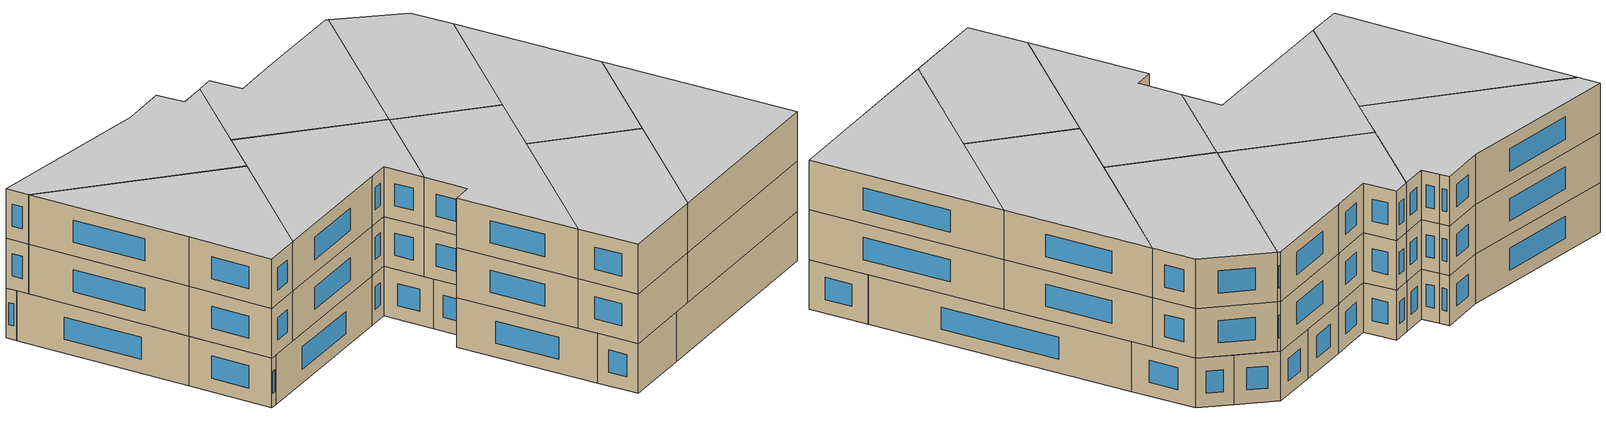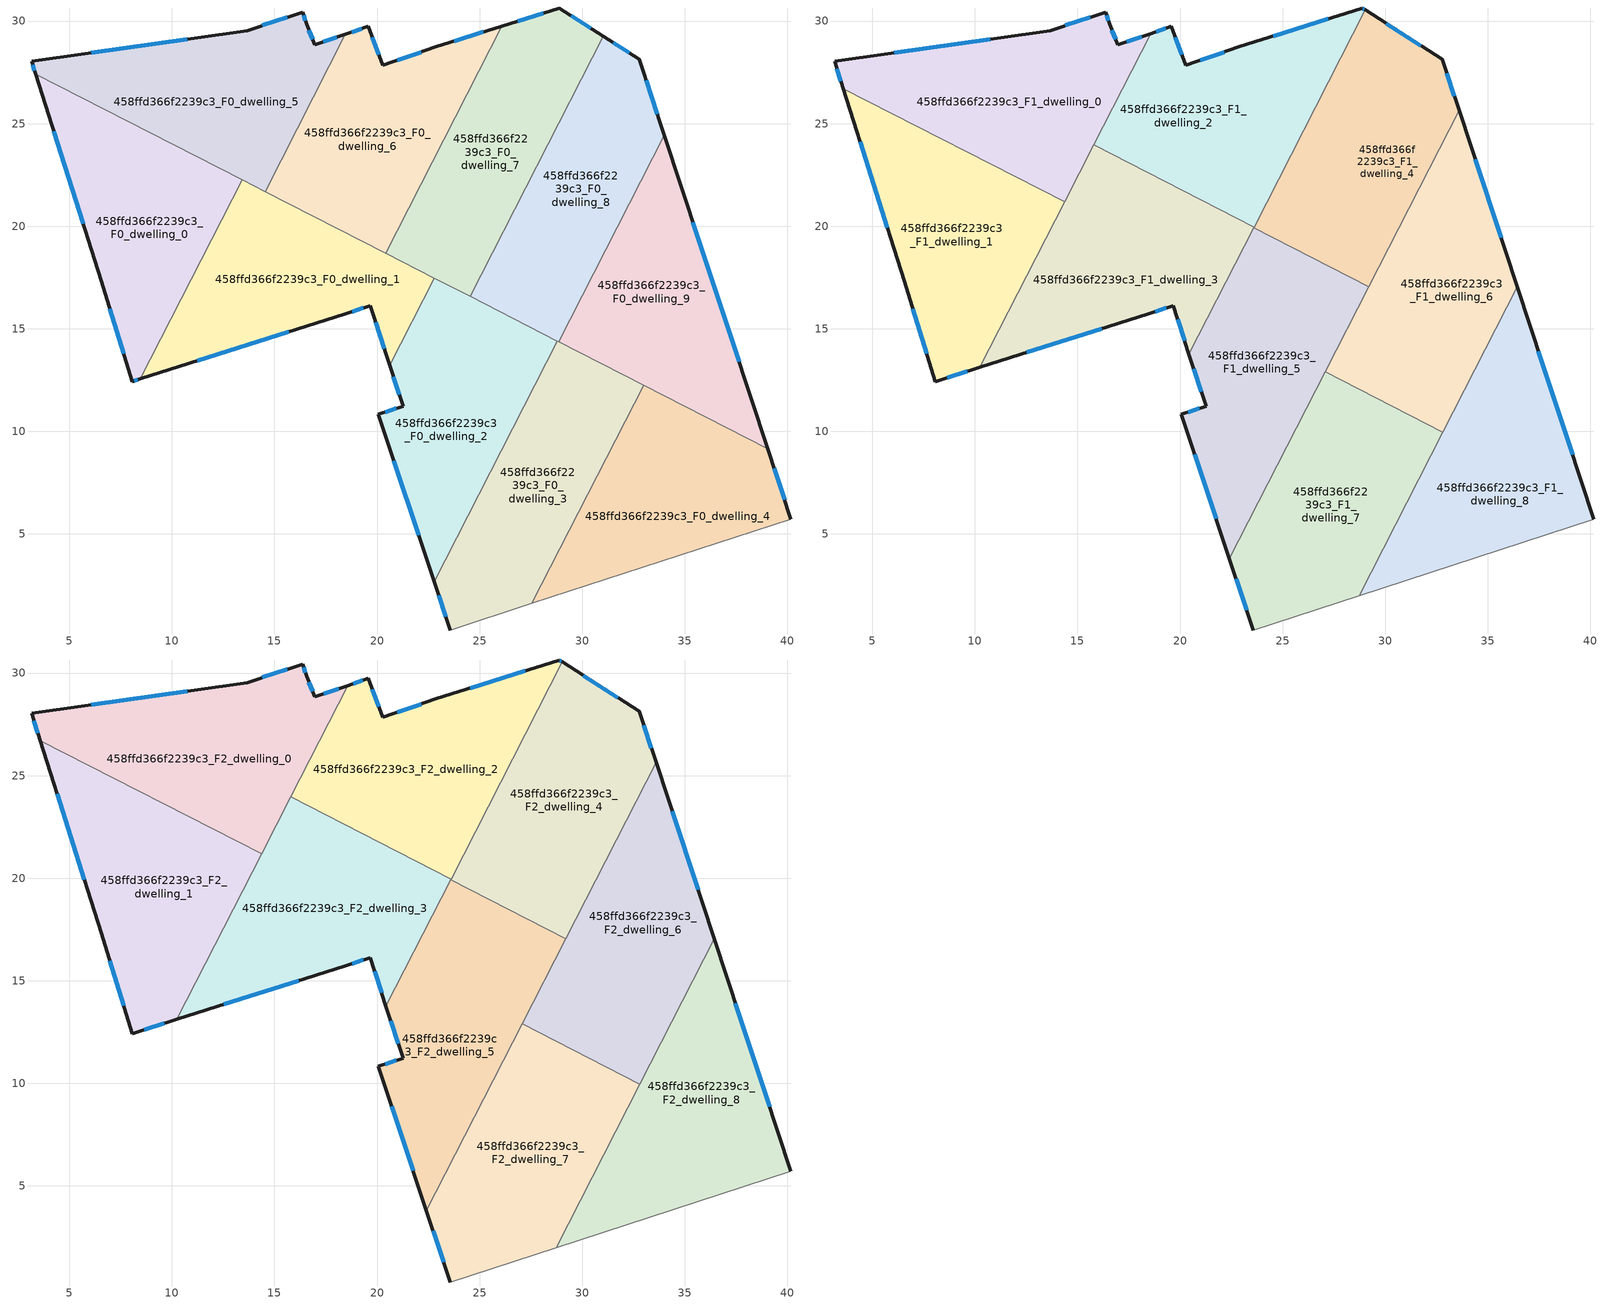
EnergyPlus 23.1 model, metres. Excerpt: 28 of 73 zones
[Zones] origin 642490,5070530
458ffd366f2239c3_F0_dwelling_0
 floor ground (EU_floor_Construction): 13.42,22.26 8.45,12.55 8.06,12.43 6.56,17.33 3.36,27.41 z0
 wall outside (EU_wall_Construction): 3.36,27.41 6.56,17.33 8.06,12.43 8.45,12.55 z0:3
 wall to 458ffd366f2239c3_F0_dwelling_1 (EU_wall_Construction): 8.45,12.55 13.42,22.26 z0:3
 wall to 458ffd366f2239c3_F0_dwelling_5 (EU_wall_Construction): 13.42,22.26 3.36,27.41 z0:3
 window (EU_Window_Construction): 8.17,12.46 8.35,12.52 / 6.97,15.98 7.64,13.79 / 4.24,24.62 5.67,20.12 z0.83:2.17
458ffd366f2239c3_F0_dwelling_1
 floor ground (EU_floor_Construction): 22.8,17.47 20.62,13.21 19.67,16.13 18.47,15.73 8.45,12.55 13.42,22.26 z0
 wall outside (EU_wall_Construction): 8.45,12.55 18.47,15.73 19.67,16.13 20.62,13.21 z0:3
 wall to 458ffd366f2239c3_F0_dwelling_2 (EU_wall_Construction): 20.62,13.21 22.8,17.47 z0:3
 wall to 458ffd366f2239c3_F0_dwelling_6 (EU_wall_Construction): 20.42,18.69 14.54,21.69 z0:3
 wall to 458ffd366f2239c3_F0_dwelling_7 (EU_wall_Construction): 22.79,17.47 20.42,18.68 z0:3
 wall to 458ffd366f2239c3_F0_dwelling_5 (EU_wall_Construction): 14.54,21.69 13.42,22.26 z0:3
 window (EU_Window_Construction): 19.93,15.32 20.35,14.02 / 18.8,15.84 19.33,16.02 / 11.23,13.43 15.69,14.85 z0.83:2.17
458ffd366f2239c3_F0_dwelling_2
 floor ground (EU_floor_Construction): 28.79,14.4 22.78,2.67 20.07,10.83 21.27,11.22 20.62,13.21 22.8,17.47 z0
 wall outside (EU_wall_Construction): 20.62,13.21 21.27,11.22 20.07,10.83 22.78,2.67 z0:3
 wall to 458ffd366f2239c3_F0_dwelling_3 (EU_wall_Construction): 22.78,2.67 28.79,14.4 z0:3
 wall to 458ffd366f2239c3_F0_dwelling_8 (EU_wall_Construction): 28.79,14.4 24.54,16.58 z0:3
 wall to 458ffd366f2239c3_F0_dwelling_7 (EU_wall_Construction): 24.54,16.58 22.8,17.47 z0:3
 window (EU_Window_Construction): 20.82,8.57 22.03,4.93 / 20.93,11.11 20.4,10.94 / 20.8,12.66 21.09,11.78 z0.83:2.17
 ceiling adiabatic (EU_roof_Construction): 27.82,12.52 28.79,14.4 28.04,14.78 27.08,12.9 z3
458ffd366f2239c3_F0_dwelling_3
 floor ground (EU_floor_Construction): 33,12.25 27.56,1.61 23.56,0.32 22.78,2.67 28.79,14.4 z0
 wall outside (EU_wall_Construction): 22.78,2.67 23.56,0.32 z0:3
 wall adiabatic (EU_wall_Construction): 23.56,0.32 27.56,1.61 z0:3
 wall to 458ffd366f2239c3_F0_dwelling_4 (EU_wall_Construction): 27.56,1.61 33,12.25 z0:3
 wall to 458ffd366f2239c3_F0_dwelling_9 (EU_wall_Construction): 33,12.25 28.86,14.36 z0:3
 wall to 458ffd366f2239c3_F0_dwelling_8 (EU_wall_Construction): 28.86,14.36 28.79,14.4 z0:3
 window (EU_Window_Construction): 23,2.02 23.35,0.97 z0.83:2.17
 ceiling adiabatic (EU_roof_Construction): 32.03,10.37 33,12.25 28.79,14.4 27.82,12.52 z3
458ffd366f2239c3_F0_dwelling_4
 floor ground (EU_floor_Construction): 39.04,9.15 40.18,5.72 27.56,1.61 33,12.25 z0
 wall outside (EU_wall_Construction): 40.18,5.72 39.04,9.15 z0:3
 wall adiabatic (EU_wall_Construction): 27.56,1.61 40.18,5.72 z0:3
 wall to 458ffd366f2239c3_F0_dwelling_9 (EU_wall_Construction): 39.04,9.15 33,12.25 z0:3
 window (EU_Window_Construction): 39.86,6.67 39.36,8.2 z0.83:2.17
458ffd366f2239c3_F0_dwelling_5
 floor ground (EU_floor_Construction): 18.46,29.35 14.54,21.69 3.36,27.41 3.16,28.04 13.67,29.54 16.37,30.44 16.57,29.84 16.97,28.84 z0
 wall outside (EU_wall_Construction): 18.46,29.35 16.97,28.84 16.57,29.84 16.37,30.44 13.67,29.54 3.16,28.04 3.36,27.41 z0:3
 wall to 458ffd366f2239c3_F0_dwelling_6 (EU_wall_Construction): 14.54,21.69 18.46,29.35 z0:3
 window (EU_Window_Construction): 16.86,29.12 16.68,29.56 / 18.05,29.21 17.38,28.98 / 3.21,27.87 3.3,27.59 / 10.76,29.12 6.07,28.46 / 15.62,30.19 14.42,29.79 / 16.51,30.01 16.42,30.27 z0.83:2.17
458ffd366f2239c3_F0_dwelling_6
 floor ground (EU_floor_Construction): 26.08,29.75 20.42,18.68 14.54,21.69 18.46,29.35 19.57,29.74 20.27,27.84 22.87,28.74 z0
 wall outside (EU_wall_Construction): 26.08,29.75 22.87,28.74 20.27,27.84 19.57,29.74 18.46,29.35 z0:3
 wall to 458ffd366f2239c3_F0_dwelling_7 (EU_wall_Construction): 20.42,18.68 26.08,29.75 z0:3
 window (EU_Window_Construction): 25.19,29.47 23.76,29.02 / 19.26,29.63 18.77,29.46 / 20.08,28.36 19.76,29.21 / 22.15,28.49 20.99,28.09 z0.83:2.17
458ffd366f2239c3_F0_dwelling_7
 floor ground (EU_floor_Construction): 31.03,29.26 24.54,16.58 20.42,18.68 26.08,29.75 28.88,30.64 z0
 wall outside (EU_wall_Construction): 31.03,29.26 28.88,30.64 26.08,29.75 z0:3
 wall to 458ffd366f2239c3_F0_dwelling_8 (EU_wall_Construction): 24.54,16.58 31.03,29.26 z0:3
 window (EU_Window_Construction): 28.1,30.39 26.85,30 / 30.43,29.64 29.47,30.25 z0.83:2.17
 ceiling adiabatic (EU_roof_Construction): 24.54,16.58 25.69,18.84 23.58,19.91 22.43,17.66 z3
458ffd366f2239c3_F0_dwelling_8
 floor ground (EU_floor_Construction): 32.78,28.13 34.01,24.42 28.86,14.36 24.54,16.58 31.03,29.26 z0
 wall outside (EU_wall_Construction): 34.01,24.42 32.78,28.13 31.03,29.26 z0:3
 wall to 458ffd366f2239c3_F0_dwelling_9 (EU_wall_Construction): 28.86,14.36 34.01,24.42 z0:3
 window (EU_Window_Construction): 32.29,28.45 31.51,28.95 / 33.67,25.45 33.12,27.11 z0.83:2.17
 ceiling adiabatic (EU_roof_Construction): 28.04,14.78 29.2,17.04 25.69,18.84 24.54,16.58 z3
458ffd366f2239c3_F0_dwelling_9
 floor ground (EU_floor_Construction): 34.01,24.42 39.04,9.15 28.86,14.36 z0
 wall outside (EU_wall_Construction): 39.04,9.15 34.01,24.42 z0:3
 window (EU_Window_Construction): 37.65,13.38 35.4,20.19 z0.83:2.17
458ffd366f2239c3_F1_dwelling_0
 floor to 458ffd366f2239c3_F0_dwelling_5 (EU_floor_Construction): 18.46,29.35 14.54,21.69 3.36,27.41 3.16,28.04 13.67,29.54 16.37,30.44 16.57,29.84 16.97,28.84 z3
 floor to 458ffd366f2239c3_F0_dwelling_0 (EU_floor_Construction): 13.42,22.26 13.18,21.8 3.58,26.71 3.36,27.41 z3
 floor to 458ffd366f2239c3_F0_dwelling_1 (EU_floor_Construction): 14.61,21.66 14.37,21.19 13.18,21.8 13.42,22.26 z3
 floor to 458ffd366f2239c3_F0_dwelling_6 (EU_floor_Construction): 18.57,29.39 14.61,21.66 14.54,21.69 18.46,29.35 z3
 wall outside (EU_wall_Construction): 18.57,29.39 16.97,28.84 16.57,29.84 16.37,30.44 13.67,29.54 3.16,28.04 3.58,26.71 z3:6
 wall to 458ffd366f2239c3_F1_dwelling_1 (EU_wall_Construction): 3.58,26.71 14.37,21.19 z3:6
 wall to 458ffd366f2239c3_F1_dwelling_2 (EU_wall_Construction): 15.79,23.96 18.57,29.39 z3:6
 wall to 458ffd366f2239c3_F1_dwelling_3 (EU_wall_Construction): 14.37,21.19 15.79,23.96 z3:6
 window (EU_Window_Construction): 15.62,30.19 14.42,29.79 / 16.51,30.01 16.42,30.27 / 16.86,29.12 16.68,29.56 / 18.13,29.24 17.41,28.99 / 3.28,27.67 3.47,27.08 / 10.76,29.12 6.07,28.46 z3.83:5.17
458ffd366f2239c3_F1_dwelling_1
 floor to 458ffd366f2239c3_F0_dwelling_0 (EU_floor_Construction): 13.18,21.8 8.45,12.55 8.06,12.43 6.56,17.33 3.58,26.71 z3
 floor to 458ffd366f2239c3_F0_dwelling_1 (EU_floor_Construction): 14.37,21.19 10.25,13.12 8.45,12.55 13.18,21.8 z3
 wall outside (EU_wall_Construction): 3.58,26.71 6.56,17.33 8.06,12.43 10.24,13.12 z3:6
 wall to 458ffd366f2239c3_F1_dwelling_3 (EU_wall_Construction): 10.24,13.12 14.37,21.19 z3:6
 window (EU_Window_Construction): 8.66,12.62 9.64,12.93 / 6.97,15.98 7.64,13.79 / 4.41,24.11 5.73,19.93 z3.83:5.17
458ffd366f2239c3_F1_dwelling_2
 floor to 458ffd366f2239c3_F0_dwelling_6 (EU_floor_Construction): 26.08,29.75 21.59,20.99 15.79,23.96 18.57,29.39 19.57,29.74 20.27,27.84 22.87,28.74 z3
 floor to 458ffd366f2239c3_F0_dwelling_7 (EU_floor_Construction): 29.02,30.54 23.61,19.96 21.59,20.99 26.08,29.75 28.88,30.64 z3
 wall outside (EU_wall_Construction): 29.02,30.54 28.88,30.64 22.87,28.74 20.27,27.84 19.57,29.74 18.57,29.39 z3:6
 wall to 458ffd366f2239c3_F1_dwelling_3 (EU_wall_Construction): 15.79,23.96 23.61,19.96 z3:6
 wall to 458ffd366f2239c3_F1_dwelling_4 (EU_wall_Construction): 23.61,19.96 29.02,30.54 z3:6
 window (EU_Window_Construction): 22.15,28.49 20.99,28.09 / 27.22,30.11 24.54,29.26 / 28.98,30.57 28.92,30.61 / 19.29,29.64 18.85,29.49 / 20.08,28.36 19.76,29.21 z3.83:5.17
458ffd366f2239c3_F1_dwelling_3
 floor to 458ffd366f2239c3_F0_dwelling_1 (EU_floor_Construction): 22.43,17.66 20.44,13.76 19.67,16.13 18.47,15.73 10.25,13.12 14.61,21.66 z3
 floor to 458ffd366f2239c3_F0_dwelling_6 (EU_floor_Construction): 21.59,20.99 20.42,18.69 14.61,21.66 15.79,23.96 z3
 floor to 458ffd366f2239c3_F0_dwelling_7 (EU_floor_Construction): 23.61,19.96 22.43,17.66 20.42,18.69 21.59,20.99 z3
 wall outside (EU_wall_Construction): 10.24,13.12 18.47,15.73 19.67,16.13 20.44,13.76 z3:6
 wall to 458ffd366f2239c3_F1_dwelling_5 (EU_wall_Construction): 20.44,13.76 23.58,19.91 z3:6
 wall to 458ffd366f2239c3_F1_dwelling_4 (EU_wall_Construction): 23.58,19.91 23.61,19.96 z3:6
 window (EU_Window_Construction): 18.8,15.84 19.33,16.02 / 12.52,13.84 16.19,15.01 / 19.88,15.47 20.22,14.42 z3.83:5.17
458ffd366f2239c3_F1_dwelling_4
 floor to 458ffd366f2239c3_F0_dwelling_8 (EU_floor_Construction): 32.78,28.13 33.6,25.65 29.2,17.04 25.69,18.84 31.03,29.26 z3
 floor to 458ffd366f2239c3_F0_dwelling_7 (EU_floor_Construction): 31.03,29.26 25.69,18.84 23.58,19.91 29.02,30.54 z3
 wall outside (EU_wall_Construction): 33.6,25.65 32.78,28.13 29.02,30.54 z3:6
 wall to 458ffd366f2239c3_F1_dwelling_5 (EU_wall_Construction): 23.58,19.91 29.2,17.04 z3:6
 wall to 458ffd366f2239c3_F1_dwelling_6 (EU_wall_Construction): 29.2,17.04 33.6,25.65 z3:6
 window (EU_Window_Construction): 31.74,28.8 30.06,29.88 / 33.37,26.34 33.01,27.45 z3.83:5.17
458ffd366f2239c3_F1_dwelling_5
 floor to 458ffd366f2239c3_F0_dwelling_2 (EU_floor_Construction): 28.04,14.78 22.41,3.78 20.07,10.83 21.27,11.22 20.62,13.21 22.8,17.47 z3
 floor to 458ffd366f2239c3_F0_dwelling_1 (EU_floor_Construction): 22.8,17.47 20.62,13.21 20.44,13.76 22.43,17.66 z3
 floor adiabatic (EU_floor_Construction): 29.2,17.04 28.04,14.78 22.43,17.66 23.58,19.91 z3
 wall outside (EU_wall_Construction): 20.44,13.76 21.27,11.22 20.07,10.83 22.41,3.78 z3:6
 wall to 458ffd366f2239c3_F1_dwelling_7 (EU_wall_Construction): 22.41,3.78 27.08,12.9 z3:6
 wall to 458ffd366f2239c3_F1_dwelling_6 (EU_wall_Construction): 27.08,12.9 29.2,17.04 z3:6
 window (EU_Window_Construction): 20.93,11.11 20.4,10.94 / 20.67,13.06 21.04,11.93 / 20.72,8.87 21.76,5.73 z3.83:5.17
458ffd366f2239c3_F1_dwelling_6
 floor to 458ffd366f2239c3_F0_dwelling_9 (EU_floor_Construction): 34.01,24.42 36.44,17.05 33.78,11.85 28.86,14.36 z3
 floor to 458ffd366f2239c3_F0_dwelling_4 (EU_floor_Construction): 33.78,11.85 32.81,9.97 32.03,10.37 33,12.25 z3
 floor to 458ffd366f2239c3_F0_dwelling_8 (EU_floor_Construction): 33.6,25.65 34.01,24.42 28.86,14.36 28.04,14.78 z3
 floor adiabatic (EU_floor_Construction): 33,12.25 32.03,10.37 27.08,12.9 28.04,14.78 z3
 wall outside (EU_wall_Construction): 36.44,17.05 33.6,25.65 z3:6
 wall to 458ffd366f2239c3_F1_dwelling_7 (EU_wall_Construction): 27.08,12.9 32.81,9.97 z3:6
 wall to 458ffd366f2239c3_F1_dwelling_8 (EU_wall_Construction): 32.81,9.97 36.44,17.05 z3:6
 window (EU_Window_Construction): 35.65,19.43 34.39,23.27 z3.83:5.17
458ffd366f2239c3_F1_dwelling_7
 floor to 458ffd366f2239c3_F0_dwelling_3 (EU_floor_Construction): 32.03,10.37 27.56,1.61 23.56,0.32 22.78,2.67 27.82,12.52 z3
 floor to 458ffd366f2239c3_F0_dwelling_2 (EU_floor_Construction): 27.82,12.52 22.78,2.67 22.41,3.78 27.08,12.9 z3
 floor to 458ffd366f2239c3_F0_dwelling_4 (EU_floor_Construction): 32.81,9.97 28.74,2 27.56,1.61 32.03,10.37 z3
 wall outside (EU_wall_Construction): 22.41,3.78 23.56,0.32 z3:6
 wall adiabatic (EU_wall_Construction): 23.56,0.32 28.74,2 z3:6
 wall to 458ffd366f2239c3_F1_dwelling_8 (EU_wall_Construction): 28.74,2 32.81,9.97 z3:6
 window (EU_Window_Construction): 22.73,2.82 23.25,1.28 z3.83:5.17
458ffd366f2239c3_F1_dwelling_8
 floor to 458ffd366f2239c3_F0_dwelling_4 (EU_floor_Construction): 39.04,9.15 40.18,5.72 28.74,2 33.78,11.85 z3
 floor to 458ffd366f2239c3_F0_dwelling_9 (EU_floor_Construction): 36.44,17.05 39.04,9.15 33.78,11.85 z3
 wall outside (EU_wall_Construction): 40.18,5.72 36.44,17.05 z3:6
 wall adiabatic (EU_wall_Construction): 28.74,2 40.18,5.72 z3:6
 window (EU_Window_Construction): 39.14,8.85 37.47,13.91 z3.83:5.17
458ffd366f2239c3_F2_dwelling_0
 floor to 458ffd366f2239c3_F1_dwelling_0 (EU_floor_Construction): 18.57,29.39 14.37,21.19 3.58,26.71 3.16,28.04 13.67,29.54 16.37,30.44 16.57,29.84 16.97,28.84 z6
 wall outside (EU_wall_Construction): 18.57,29.39 16.97,28.84 16.57,29.84 16.37,30.44 13.67,29.54 3.16,28.04 3.58,26.71 z6:9
 wall to 458ffd366f2239c3_F2_dwelling_1 (EU_wall_Construction): 3.58,26.71 14.37,21.19 z6:9
 wall to 458ffd366f2239c3_F2_dwelling_2 (EU_wall_Construction): 15.79,23.96 18.57,29.39 z6:9
 wall to 458ffd366f2239c3_F2_dwelling_3 (EU_wall_Construction): 14.37,21.19 15.79,23.96 z6:9
 window (EU_Window_Construction): 15.62,30.19 14.42,29.79 / 16.51,30.01 16.42,30.27 / 16.86,29.12 16.68,29.56 / 18.13,29.24 17.41,28.99 / 3.28,27.67 3.47,27.08 / 10.76,29.12 6.07,28.46 z6.83:8.17
 ceiling to 458ffd366f2239c3_F3_dwelling_0 (EU_floor_Construction): 14.37,21.19 18.57,29.39 16.97,28.84 16.57,29.84 16.37,30.44 13.67,29.54 3.16,28.04 3.58,26.71 z9
458ffd366f2239c3_F2_dwelling_1
 floor to 458ffd366f2239c3_F1_dwelling_1 (EU_floor_Construction): 14.37,21.19 10.24,13.12 8.06,12.43 6.56,17.33 3.58,26.71 z6
 wall outside (EU_wall_Construction): 3.58,26.71 6.56,17.33 8.06,12.43 10.24,13.12 z6:9
 wall to 458ffd366f2239c3_F2_dwelling_3 (EU_wall_Construction): 10.24,13.12 14.37,21.19 z6:9
 window (EU_Window_Construction): 8.66,12.62 9.64,12.93 / 6.97,15.98 7.64,13.79 / 4.41,24.11 5.73,19.93 z6.83:8.17
 ceiling to 458ffd366f2239c3_F3_dwelling_1 (EU_floor_Construction): 10.24,13.12 14.37,21.19 3.58,26.71 6.56,17.33 8.06,12.43 z9
458ffd366f2239c3_F2_dwelling_2
 floor to 458ffd366f2239c3_F1_dwelling_2 (EU_floor_Construction): 29.02,30.54 23.61,19.96 15.79,23.96 18.57,29.39 19.57,29.74 20.27,27.84 22.87,28.74 28.88,30.64 z6
 wall outside (EU_wall_Construction): 29.02,30.54 28.88,30.64 22.87,28.74 20.27,27.84 19.57,29.74 18.57,29.39 z6:9
 wall to 458ffd366f2239c3_F2_dwelling_3 (EU_wall_Construction): 15.79,23.96 23.61,19.96 z6:9
 wall to 458ffd366f2239c3_F2_dwelling_4 (EU_wall_Construction): 23.61,19.96 29.02,30.54 z6:9
 window (EU_Window_Construction): 22.15,28.49 20.99,28.09 / 27.22,30.11 24.54,29.26 / 28.98,30.57 28.92,30.61 / 19.29,29.64 18.85,29.49 / 20.08,28.36 19.76,29.21 z6.83:8.17
 ceiling to 458ffd366f2239c3_F3_dwelling_2 (EU_floor_Construction): 23.61,19.96 29.02,30.54 28.88,30.64 22.87,28.74 20.27,27.84 19.57,29.74 18.57,29.39 15.79,23.96 z9
458ffd366f2239c3_F2_dwelling_3
 floor to 458ffd366f2239c3_F1_dwelling_3 (EU_floor_Construction): 23.61,19.96 20.44,13.76 19.67,16.13 18.47,15.73 10.24,13.12 15.79,23.96 z6
 wall outside (EU_wall_Construction): 10.24,13.12 18.47,15.73 19.67,16.13 20.44,13.76 z6:9
 wall to 458ffd366f2239c3_F2_dwelling_5 (EU_wall_Construction): 20.44,13.76 23.58,19.91 z6:9
 wall to 458ffd366f2239c3_F2_dwelling_4 (EU_wall_Construction): 23.58,19.91 23.61,19.96 z6:9
 window (EU_Window_Construction): 18.8,15.84 19.33,16.02 / 12.52,13.84 16.19,15.01 / 19.88,15.47 20.22,14.42 z6.83:8.17
 ceiling to 458ffd366f2239c3_F3_dwelling_3 (EU_floor_Construction): 20.44,13.76 23.61,19.96 15.79,23.96 10.24,13.12 18.47,15.73 19.67,16.13 z9
458ffd366f2239c3_F2_dwelling_4
 floor to 458ffd366f2239c3_F1_dwelling_4 (EU_floor_Construction): 32.78,28.13 33.6,25.65 29.2,17.04 23.58,19.91 29.02,30.54 z6
 wall outside (EU_wall_Construction): 33.6,25.65 32.78,28.13 29.02,30.54 z6:9
 wall to 458ffd366f2239c3_F2_dwelling_5 (EU_wall_Construction): 23.58,19.91 29.2,17.04 z6:9
 wall to 458ffd366f2239c3_F2_dwelling_6 (EU_wall_Construction): 29.2,17.04 33.6,25.65 z6:9
 window (EU_Window_Construction): 31.74,28.8 30.06,29.88 / 33.37,26.34 33.01,27.45 z6.83:8.17
 ceiling to 458ffd366f2239c3_F3_dwelling_4 (EU_floor_Construction): 29.2,17.04 33.6,25.65 32.78,28.13 29.02,30.54 23.58,19.91 z9
458ffd366f2239c3_F2_dwelling_5
 floor to 458ffd366f2239c3_F1_dwelling_5 (EU_floor_Construction): 29.2,17.04 22.41,3.78 20.07,10.83 21.27,11.22 20.44,13.76 23.58,19.91 z6
 wall outside (EU_wall_Construction): 20.44,13.76 21.27,11.22 20.07,10.83 22.41,3.78 z6:9
 wall to 458ffd366f2239c3_F2_dwelling_7 (EU_wall_Construction): 22.41,3.78 27.08,12.9 z6:9
 wall to 458ffd366f2239c3_F2_dwelling_6 (EU_wall_Construction): 27.08,12.9 29.2,17.04 z6:9
 window (EU_Window_Construction): 20.93,11.11 20.4,10.94 / 20.67,13.06 21.04,11.93 / 20.72,8.87 21.76,5.73 z6.83:8.17
 ceiling to 458ffd366f2239c3_F3_dwelling_5 (EU_floor_Construction): 22.41,3.78 29.2,17.04 23.58,19.91 20.44,13.76 21.27,11.22 20.07,10.83 z9
458ffd366f2239c3_F2_dwelling_6
 floor to 458ffd366f2239c3_F1_dwelling_6 (EU_floor_Construction): 33.6,25.65 36.44,17.05 32.81,9.97 27.08,12.9 z6
 wall outside (EU_wall_Construction): 36.44,17.05 33.6,25.65 z6:9
 wall to 458ffd366f2239c3_F2_dwelling_7 (EU_wall_Construction): 27.08,12.9 32.81,9.97 z6:9
 wall to 458ffd366f2239c3_F2_dwelling_8 (EU_wall_Construction): 32.81,9.97 36.44,17.05 z6:9
 window (EU_Window_Construction): 35.65,19.43 34.39,23.27 z6.83:8.17
 ceiling to 458ffd366f2239c3_F3_dwelling_6 (EU_floor_Construction): 32.81,9.97 36.44,17.05 33.6,25.65 27.08,12.9 z9
458ffd366f2239c3_F2_dwelling_7
 floor to 458ffd366f2239c3_F1_dwelling_7 (EU_floor_Construction): 32.81,9.97 28.74,2 23.56,0.32 22.41,3.78 27.08,12.9 z6
 wall outside (EU_wall_Construction): 22.41,3.78 23.56,0.32 z6:9
 wall adiabatic (EU_wall_Construction): 23.56,0.32 28.74,2 z6:9
 wall to 458ffd366f2239c3_F2_dwelling_8 (EU_wall_Construction): 28.74,2 32.81,9.97 z6:9
 window (EU_Window_Construction): 22.73,2.82 23.25,1.28 z6.83:8.17
 ceiling to 458ffd366f2239c3_F3_dwelling_7 (EU_floor_Construction): 28.74,2 32.81,9.97 27.08,12.9 22.41,3.78 23.56,0.32 z9
458ffd366f2239c3_F2_dwelling_8
 floor to 458ffd366f2239c3_F1_dwelling_8 (EU_floor_Construction): 36.44,17.05 40.18,5.72 28.74,2 z6
 wall outside (EU_wall_Construction): 40.18,5.72 36.44,17.05 z6:9
 wall adiabatic (EU_wall_Construction): 28.74,2 40.18,5.72 z6:9
 window (EU_Window_Construction): 39.14,8.85 37.47,13.91 z6.83:8.17
 ceiling to 458ffd366f2239c3_F3_dwelling_8 (EU_floor_Construction): 40.18,5.72 36.44,17.05 28.74,2 z9
[Building]
EU S2 Campaign: North Axis=0; Terrain=City; Solar Distribution=FullExterior
[Site:Location]
Lyon-Bron: Latitude=45.75; Longitude=5; Time Zone=1; Elevation=198
[SizingPeriod:WeatherFileDays]
AnnualSizingPeriod: Begin Month=1; Begin Day of Month=1; End Month=12; End Day of Month=31; Day of Week for Start Day=Monday; Use Weather File Daylight Saving Period=No; Use Weather File Rain and Snow Indicators=No
[MATERIAL]
EU_InternalMass_Material: Roughness=MediumRough; Thickness=0.1; Conductivity=1; Density=1800; Specific Heat=900; Thermal Absorptance=0.9; Solar Absorptance=0.7; Visible Absorptance=0.7
[MATERIAL:NOMASS] Roughness=MediumRough; Thermal Absorptance=0.9; Solar Absorptance=0.7; Visible Absorptance=0.7
Name | Thermal Resistance
EU_wall_NoMass | 1.97775
EU_roof_NoMass | 1.81626
EU_floor_NoMass | 1.84812
[WINDOWMATERIAL:SIMPLEGLAZINGSYSTEM]
EU_Window_SimpleGlazing: UFactor=3.27502; Solar Heat Gain Coefficient=0.76; Visible Transmittance=0.76
[CONSTRUCTION]
EU_wall_Construction: EU_wall_NoMass
EU_roof_Construction: EU_roof_NoMass
EU_floor_Construction: EU_floor_NoMass
EU_Window_Construction: EU_Window_SimpleGlazing
EU_InternalMass_Construction: EU_InternalMass_Material
[ZONE] Type=1; Multiplier=1; Ceiling Height=autocalculate; Floor Area=autocalculate; Part of Total Floor Area=Yes
Name | Volume
458ffd366f2239c3_F0_dwelling_0 | 193.846
458ffd366f2239c3_F1_dwelling_0; 458ffd366f2239c3_F2_dwelling_0; 458ffd366f2239c3_F1_dwelling_1; 458ffd366f2239c3_F2_dwelling_1 | 215.369
458ffd366f2239c3_F0_dwelling_1 | 193.845
458ffd366f2239c3_F0_dwelling_2 | 193.832
458ffd366f2239c3_F1_dwelling_2; 458ffd366f2239c3_F2_dwelling_2 | 215.364
458ffd366f2239c3_F0_dwelling_3 | 193.841
458ffd366f2239c3_F1_dwelling_3; 458ffd366f2239c3_F2_dwelling_3 | 215.371
458ffd366f2239c3_F0_dwelling_4 | 193.836
458ffd366f2239c3_F1_dwelling_4; 458ffd366f2239c3_F2_dwelling_4 | 215.389
458ffd366f2239c3_F0_dwelling_5; 458ffd366f2239c3_F0_dwelling_6 | 193.813
458ffd366f2239c3_F1_dwelling_5; 458ffd366f2239c3_F2_dwelling_5 | 215.372
458ffd366f2239c3_F1_dwelling_6; 458ffd366f2239c3_F2_dwelling_6 | 215.366
458ffd366f2239c3_F0_dwelling_7; 458ffd366f2239c3_F0_dwelling_9 | 193.824
458ffd366f2239c3_F1_dwelling_7; 458ffd366f2239c3_F2_dwelling_7 | 215.373
458ffd366f2239c3_F0_dwelling_8 | 193.828
458ffd366f2239c3_F1_dwelling_8; 458ffd366f2239c3_F2_dwelling_8 | 215.355
[INTERNALMASS] Construction=EU_InternalMass_Construction
Name | Zone or ZoneList | Surface Area
458ffd366f2239c3_F0_dwelling_0_EU_InternalMass | 458ffd366f2239c3_F0_dwelling_0 | 64.6154
458ffd366f2239c3_F0_dwelling_1_EU_InternalMass | 458ffd366f2239c3_F0_dwelling_1 | 64.6152
458ffd366f2239c3_F0_dwelling_2_EU_InternalMass | 458ffd366f2239c3_F0_dwelling_2 | 64.6105
458ffd366f2239c3_F0_dwelling_3_EU_InternalMass | 458ffd366f2239c3_F0_dwelling_3 | 64.6137
458ffd366f2239c3_F0_dwelling_4_EU_InternalMass | 458ffd366f2239c3_F0_dwelling_4 | 64.6123
458ffd366f2239c3_F0_dwelling_5_EU_InternalMass | 458ffd366f2239c3_F0_dwelling_5 | 64.6043
458ffd366f2239c3_F0_dwelling_6_EU_InternalMass | 458ffd366f2239c3_F0_dwelling_6 | 64.604
458ffd366f2239c3_F0_dwelling_7_EU_InternalMass | 458ffd366f2239c3_F0_dwelling_7 | 64.6085
458ffd366f2239c3_F0_dwelling_8_EU_InternalMass | 458ffd366f2239c3_F0_dwelling_8 | 64.6091
458ffd366f2239c3_F0_dwelling_9_EU_InternalMass | 458ffd366f2239c3_F0_dwelling_9 | 64.6079
458ffd366f2239c3_F1_dwelling_0_EU_InternalMass | 458ffd366f2239c3_F1_dwelling_0 | 71.7899
458ffd366f2239c3_F1_dwelling_1_EU_InternalMass | 458ffd366f2239c3_F1_dwelling_1 | 71.791
458ffd366f2239c3_F1_dwelling_2_EU_InternalMass | 458ffd366f2239c3_F1_dwelling_2 | 71.7869
458ffd366f2239c3_F1_dwelling_3_EU_InternalMass | 458ffd366f2239c3_F1_dwelling_3 | 71.7896
458ffd366f2239c3_F1_dwelling_4_EU_InternalMass | 458ffd366f2239c3_F1_dwelling_4 | 71.7968
458ffd366f2239c3_F1_dwelling_5_EU_InternalMass | 458ffd366f2239c3_F1_dwelling_5 | 71.7907
458ffd366f2239c3_F1_dwelling_6_EU_InternalMass | 458ffd366f2239c3_F1_dwelling_6 | 71.7875
458ffd366f2239c3_F1_dwelling_7_EU_InternalMass | 458ffd366f2239c3_F1_dwelling_7 | 71.7907
458ffd366f2239c3_F1_dwelling_8_EU_InternalMass | 458ffd366f2239c3_F1_dwelling_8 | 71.785
458ffd366f2239c3_F2_dwelling_0_EU_InternalMass | 458ffd366f2239c3_F2_dwelling_0 | 71.7899
458ffd366f2239c3_F2_dwelling_1_EU_InternalMass | 458ffd366f2239c3_F2_dwelling_1 | 71.791
458ffd366f2239c3_F2_dwelling_2_EU_InternalMass | 458ffd366f2239c3_F2_dwelling_2 | 71.7869
458ffd366f2239c3_F2_dwelling_3_EU_InternalMass | 458ffd366f2239c3_F2_dwelling_3 | 71.7896
458ffd366f2239c3_F2_dwelling_4_EU_InternalMass | 458ffd366f2239c3_F2_dwelling_4 | 71.7968
458ffd366f2239c3_F2_dwelling_5_EU_InternalMass | 458ffd366f2239c3_F2_dwelling_5 | 71.7907
458ffd366f2239c3_F2_dwelling_6_EU_InternalMass | 458ffd366f2239c3_F2_dwelling_6 | 71.7875
458ffd366f2239c3_F2_dwelling_7_EU_InternalMass | 458ffd366f2239c3_F2_dwelling_7 | 71.7907
458ffd366f2239c3_F2_dwelling_8_EU_InternalMass | 458ffd366f2239c3_F2_dwelling_8 | 71.785
[OTHEREQUIPMENT] Fuel Type=Electricity; Design Level Calculation Method=Watts/Area; Power per Zone Floor Area=1; Fraction Latent=0; Fraction Radiant=0; Fraction Lost=0; Carbon Dioxide Generation Rate=0; EndUse Subcategory=EU_Step8_InternalGains
Name | Zone or ZoneList or Space or SpaceList | Schedule
EU_Step8_InternalGain_458ffd366f2239c3_F0_dwelling_0_f000 | 458ffd366f2239c3_F0_dwelling_0 | EU_Step8_GainSchedule_458ffd366f2239c3_F0_dwelling_0_f000
EU_Step8_InternalGain_458ffd366f2239c3_F0_dwelling_1_f000 | 458ffd366f2239c3_F0_dwelling_1 | EU_Step8_GainSchedule_458ffd366f2239c3_F0_dwelling_1_f000
EU_Step8_InternalGain_458ffd366f2239c3_F0_dwelling_2_f000 | 458ffd366f2239c3_F0_dwelling_2 | EU_Step8_GainSchedule_458ffd366f2239c3_F0_dwelling_2_f000
EU_Step8_InternalGain_458ffd366f2239c3_F0_dwelling_3_f000 | 458ffd366f2239c3_F0_dwelling_3 | EU_Step8_GainSchedule_458ffd366f2239c3_F0_dwelling_3_f000
EU_Step8_InternalGain_458ffd366f2239c3_F0_dwelling_4_f000 | 458ffd366f2239c3_F0_dwelling_4 | EU_Step8_GainSchedule_458ffd366f2239c3_F0_dwelling_4_f000
EU_Step8_InternalGain_458ffd366f2239c3_F0_dwelling_5_f000 | 458ffd366f2239c3_F0_dwelling_5 | EU_Step8_GainSchedule_458ffd366f2239c3_F0_dwelling_5_f000
EU_Step8_InternalGain_458ffd366f2239c3_F0_dwelling_6_f000 | 458ffd366f2239c3_F0_dwelling_6 | EU_Step8_GainSchedule_458ffd366f2239c3_F0_dwelling_6_f000
EU_Step8_InternalGain_458ffd366f2239c3_F0_dwelling_7_f000 | 458ffd366f2239c3_F0_dwelling_7 | EU_Step8_GainSchedule_458ffd366f2239c3_F0_dwelling_7_f000
EU_Step8_InternalGain_458ffd366f2239c3_F0_dwelling_8_f000 | 458ffd366f2239c3_F0_dwelling_8 | EU_Step8_GainSchedule_458ffd366f2239c3_F0_dwelling_8_f000
EU_Step8_InternalGain_458ffd366f2239c3_F0_dwelling_9_f000 | 458ffd366f2239c3_F0_dwelling_9 | EU_Step8_GainSchedule_458ffd366f2239c3_F0_dwelling_9_f000
EU_Step8_InternalGain_458ffd366f2239c3_F1_dwelling_0_f000 | 458ffd366f2239c3_F1_dwelling_0 | EU_Step8_GainSchedule_458ffd366f2239c3_F1_dwelling_0_f000
EU_Step8_InternalGain_458ffd366f2239c3_F1_dwelling_1_f000 | 458ffd366f2239c3_F1_dwelling_1 | EU_Step8_GainSchedule_458ffd366f2239c3_F1_dwelling_1_f000
EU_Step8_InternalGain_458ffd366f2239c3_F1_dwelling_2_f000 | 458ffd366f2239c3_F1_dwelling_2 | EU_Step8_GainSchedule_458ffd366f2239c3_F1_dwelling_2_f000
EU_Step8_InternalGain_458ffd366f2239c3_F1_dwelling_3_f000 | 458ffd366f2239c3_F1_dwelling_3 | EU_Step8_GainSchedule_458ffd366f2239c3_F1_dwelling_3_f000
EU_Step8_InternalGain_458ffd366f2239c3_F1_dwelling_4_f000 | 458ffd366f2239c3_F1_dwelling_4 | EU_Step8_GainSchedule_458ffd366f2239c3_F1_dwelling_4_f000
EU_Step8_InternalGain_458ffd366f2239c3_F1_dwelling_5_f000 | 458ffd366f2239c3_F1_dwelling_5 | EU_Step8_GainSchedule_458ffd366f2239c3_F1_dwelling_5_f000
EU_Step8_InternalGain_458ffd366f2239c3_F1_dwelling_6_f000 | 458ffd366f2239c3_F1_dwelling_6 | EU_Step8_GainSchedule_458ffd366f2239c3_F1_dwelling_6_f000
EU_Step8_InternalGain_458ffd366f2239c3_F1_dwelling_7_f000 | 458ffd366f2239c3_F1_dwelling_7 | EU_Step8_GainSchedule_458ffd366f2239c3_F1_dwelling_7_f000
EU_Step8_InternalGain_458ffd366f2239c3_F1_dwelling_8_f000 | 458ffd366f2239c3_F1_dwelling_8 | EU_Step8_GainSchedule_458ffd366f2239c3_F1_dwelling_8_f000
EU_Step8_InternalGain_458ffd366f2239c3_F2_dwelling_0_f000 | 458ffd366f2239c3_F2_dwelling_0 | EU_Step8_GainSchedule_458ffd366f2239c3_F2_dwelling_0_f000
EU_Step8_InternalGain_458ffd366f2239c3_F2_dwelling_1_f000 | 458ffd366f2239c3_F2_dwelling_1 | EU_Step8_GainSchedule_458ffd366f2239c3_F2_dwelling_1_f000
EU_Step8_InternalGain_458ffd366f2239c3_F2_dwelling_2_f000 | 458ffd366f2239c3_F2_dwelling_2 | EU_Step8_GainSchedule_458ffd366f2239c3_F2_dwelling_2_f000
EU_Step8_InternalGain_458ffd366f2239c3_F2_dwelling_3_f000 | 458ffd366f2239c3_F2_dwelling_3 | EU_Step8_GainSchedule_458ffd366f2239c3_F2_dwelling_3_f000
EU_Step8_InternalGain_458ffd366f2239c3_F2_dwelling_4_f000 | 458ffd366f2239c3_F2_dwelling_4 | EU_Step8_GainSchedule_458ffd366f2239c3_F2_dwelling_4_f000
EU_Step8_InternalGain_458ffd366f2239c3_F2_dwelling_5_f000 | 458ffd366f2239c3_F2_dwelling_5 | EU_Step8_GainSchedule_458ffd366f2239c3_F2_dwelling_5_f000
EU_Step8_InternalGain_458ffd366f2239c3_F2_dwelling_6_f000 | 458ffd366f2239c3_F2_dwelling_6 | EU_Step8_GainSchedule_458ffd366f2239c3_F2_dwelling_6_f000
EU_Step8_InternalGain_458ffd366f2239c3_F2_dwelling_7_f000 | 458ffd366f2239c3_F2_dwelling_7 | EU_Step8_GainSchedule_458ffd366f2239c3_F2_dwelling_7_f000
EU_Step8_InternalGain_458ffd366f2239c3_F2_dwelling_8_f000 | 458ffd366f2239c3_F2_dwelling_8 | EU_Step8_GainSchedule_458ffd366f2239c3_F2_dwelling_8_f000
[ZONEVENTILATION:DESIGNFLOWRATE] Schedule=EU_AlwaysOn; Design Flow Rate Calculation Method=AirChanges/Hour; Air Changes per Hour=0.759424; Ventilation Type=Natural; Fan Pressure Rise=0; Fan Total Efficiency=1; Constant Term Coefficient=1; Temperature Term Coefficient=0; Velocity Term Coefficient=0; Velocity Squared Term Coefficient=0; Minimum Indoor Temperature=-100; Maximum Indoor Temperature=100; Delta Temperature=-100; Minimum Outdoor Temperature=-100; Maximum Outdoor Temperature=100; Maximum Wind Speed=40
Name | Zone or ZoneList or Space or SpaceList
EU_ConstantAir_458ffd366f2239c3_F0_dwelling_0 | 458ffd366f2239c3_F0_dwelling_0
EU_ConstantAir_458ffd366f2239c3_F0_dwelling_1 | 458ffd366f2239c3_F0_dwelling_1
EU_ConstantAir_458ffd366f2239c3_F0_dwelling_2 | 458ffd366f2239c3_F0_dwelling_2
EU_ConstantAir_458ffd366f2239c3_F0_dwelling_3 | 458ffd366f2239c3_F0_dwelling_3
EU_ConstantAir_458ffd366f2239c3_F0_dwelling_4 | 458ffd366f2239c3_F0_dwelling_4
EU_ConstantAir_458ffd366f2239c3_F0_dwelling_5 | 458ffd366f2239c3_F0_dwelling_5
EU_ConstantAir_458ffd366f2239c3_F0_dwelling_6 | 458ffd366f2239c3_F0_dwelling_6
EU_ConstantAir_458ffd366f2239c3_F0_dwelling_7 | 458ffd366f2239c3_F0_dwelling_7
EU_ConstantAir_458ffd366f2239c3_F0_dwelling_8 | 458ffd366f2239c3_F0_dwelling_8
EU_ConstantAir_458ffd366f2239c3_F0_dwelling_9 | 458ffd366f2239c3_F0_dwelling_9
EU_ConstantAir_458ffd366f2239c3_F1_dwelling_0 | 458ffd366f2239c3_F1_dwelling_0
EU_ConstantAir_458ffd366f2239c3_F1_dwelling_1 | 458ffd366f2239c3_F1_dwelling_1
EU_ConstantAir_458ffd366f2239c3_F1_dwelling_2 | 458ffd366f2239c3_F1_dwelling_2
EU_ConstantAir_458ffd366f2239c3_F1_dwelling_3 | 458ffd366f2239c3_F1_dwelling_3
EU_ConstantAir_458ffd366f2239c3_F1_dwelling_4 | 458ffd366f2239c3_F1_dwelling_4
EU_ConstantAir_458ffd366f2239c3_F1_dwelling_5 | 458ffd366f2239c3_F1_dwelling_5
EU_ConstantAir_458ffd366f2239c3_F1_dwelling_6 | 458ffd366f2239c3_F1_dwelling_6
EU_ConstantAir_458ffd366f2239c3_F1_dwelling_7 | 458ffd366f2239c3_F1_dwelling_7
EU_ConstantAir_458ffd366f2239c3_F1_dwelling_8 | 458ffd366f2239c3_F1_dwelling_8
EU_ConstantAir_458ffd366f2239c3_F2_dwelling_0 | 458ffd366f2239c3_F2_dwelling_0
EU_ConstantAir_458ffd366f2239c3_F2_dwelling_1 | 458ffd366f2239c3_F2_dwelling_1
EU_ConstantAir_458ffd366f2239c3_F2_dwelling_2 | 458ffd366f2239c3_F2_dwelling_2
EU_ConstantAir_458ffd366f2239c3_F2_dwelling_3 | 458ffd366f2239c3_F2_dwelling_3
EU_ConstantAir_458ffd366f2239c3_F2_dwelling_4 | 458ffd366f2239c3_F2_dwelling_4
EU_ConstantAir_458ffd366f2239c3_F2_dwelling_5 | 458ffd366f2239c3_F2_dwelling_5
EU_ConstantAir_458ffd366f2239c3_F2_dwelling_6 | 458ffd366f2239c3_F2_dwelling_6
EU_ConstantAir_458ffd366f2239c3_F2_dwelling_7 | 458ffd366f2239c3_F2_dwelling_7
EU_ConstantAir_458ffd366f2239c3_F2_dwelling_8 | 458ffd366f2239c3_F2_dwelling_8
[HVACTEMPLATE:THERMOSTAT] Constant Heating Setpoint=20; Constant Cooling Setpoint=50
EU_HeatOnly_458ffd366f2239c3_F0_dwelling_0; EU_HeatOnly_458ffd366f2239c3_F0_dwelling_1; EU_HeatOnly_458ffd366f2239c3_F0_dwelling_2; EU_HeatOnly_458ffd366f2239c3_F0_dwelling_3; EU_HeatOnly_458ffd366f2239c3_F0_dwelling_4; EU_HeatOnly_458ffd366f2239c3_F0_dwelling_5; EU_HeatOnly_458ffd366f2239c3_F0_dwelling_6; EU_HeatOnly_458ffd366f2239c3_F0_dwelling_7; EU_HeatOnly_458ffd366f2239c3_F0_dwelling_8; EU_HeatOnly_458ffd366f2239c3_F0_dwelling_9; EU_HeatOnly_458ffd366f2239c3_F1_dwelling_0; EU_HeatOnly_458ffd366f2239c3_F1_dwelling_1; EU_HeatOnly_458ffd366f2239c3_F1_dwelling_2; EU_HeatOnly_458ffd366f2239c3_F1_dwelling_3; EU_HeatOnly_458ffd366f2239c3_F1_dwelling_4; EU_HeatOnly_458ffd366f2239c3_F1_dwelling_5; EU_HeatOnly_458ffd366f2239c3_F1_dwelling_6; EU_HeatOnly_458ffd366f2239c3_F1_dwelling_7; EU_HeatOnly_458ffd366f2239c3_F1_dwelling_8; EU_HeatOnly_458ffd366f2239c3_F2_dwelling_0; EU_HeatOnly_458ffd366f2239c3_F2_dwelling_1; EU_HeatOnly_458ffd366f2239c3_F2_dwelling_2; EU_HeatOnly_458ffd366f2239c3_F2_dwelling_3; EU_HeatOnly_458ffd366f2239c3_F2_dwelling_4; EU_HeatOnly_458ffd366f2239c3_F2_dwelling_5; EU_HeatOnly_458ffd366f2239c3_F2_dwelling_6; EU_HeatOnly_458ffd366f2239c3_F2_dwelling_7; EU_HeatOnly_458ffd366f2239c3_F2_dwelling_8; EU_HeatOnly_458ffd366f2239c3_F3_dwelling_0; EU_HeatOnly_458ffd366f2239c3_F3_dwelling_1; EU_HeatOnly_458ffd366f2239c3_F3_dwelling_2; EU_HeatOnly_458ffd366f2239c3_F3_dwelling_3; EU_HeatOnly_458ffd366f2239c3_F3_dwelling_4; EU_HeatOnly_458ffd366f2239c3_F3_dwelling_5; EU_HeatOnly_458ffd366f2239c3_F3_dwelling_6; EU_HeatOnly_458ffd366f2239c3_F3_dwelling_7; EU_HeatOnly_458ffd366f2239c3_F3_dwelling_8; EU_HeatOnly_458ffd366f2239c3_F4_dwelling_0; EU_HeatOnly_458ffd366f2239c3_F4_dwelling_1; EU_HeatOnly_458ffd366f2239c3_F4_dwelling_2; EU_HeatOnly_458ffd366f2239c3_F4_dwelling_3; EU_HeatOnly_458ffd366f2239c3_F4_dwelling_4; EU_HeatOnly_458ffd366f2239c3_F4_dwelling_5; EU_HeatOnly_458ffd366f2239c3_F4_dwelling_6; EU_HeatOnly_458ffd366f2239c3_F4_dwelling_7; EU_HeatOnly_458ffd366f2239c3_F4_dwelling_8; EU_HeatOnly_458ffd366f2239c3_F5_dwelling_0; EU_HeatOnly_458ffd366f2239c3_F5_dwelling_1; EU_HeatOnly_458ffd366f2239c3_F5_dwelling_2; EU_HeatOnly_458ffd366f2239c3_F5_dwelling_3; EU_HeatOnly_458ffd366f2239c3_F5_dwelling_4; EU_HeatOnly_458ffd366f2239c3_F5_dwelling_5
[HVACTEMPLATE:ZONE:IDEALLOADSAIRSYSTEM] System Availability Schedule=EU_AlwaysOn; Maximum Heating Supply Air Temperature=50; Minimum Cooling Supply Air Temperature=13; Maximum Heating Supply Air Humidity Ratio=0.0156; Minimum Cooling Supply Air Humidity Ratio=0.0077; Heating Limit=NoLimit; Cooling Limit=NoLimit; Heating Availability Schedule=EU_AlwaysOn; Cooling Availability Schedule=EU_CoolingOff; Dehumidification Control Type=ConstantSensibleHeatRatio; Cooling Sensible Heat Ratio=0.7; Dehumidification Setpoint=60; Humidification Control Type=None; Humidification Setpoint=30; Outdoor Air Method=None; Outdoor Air Flow Rate per Person=0.00944; Outdoor Air Flow Rate per Zone Floor Area=0; Outdoor Air Flow Rate per Zone=0; Demand Controlled Ventilation Type=None; Outdoor Air Economizer Type=NoEconomizer; Heat Recovery Type=None; Sensible Heat Recovery Effectiveness=0.7; Latent Heat Recovery Effectiveness=0.65
Name | Template Thermostat
458ffd366f2239c3_F0_dwelling_0 | EU_HeatOnly_458ffd366f2239c3_F0_dwelling_0
458ffd366f2239c3_F0_dwelling_1 | EU_HeatOnly_458ffd366f2239c3_F0_dwelling_1
458ffd366f2239c3_F0_dwelling_2 | EU_HeatOnly_458ffd366f2239c3_F0_dwelling_2
458ffd366f2239c3_F0_dwelling_3 | EU_HeatOnly_458ffd366f2239c3_F0_dwelling_3
458ffd366f2239c3_F0_dwelling_4 | EU_HeatOnly_458ffd366f2239c3_F0_dwelling_4
458ffd366f2239c3_F0_dwelling_5 | EU_HeatOnly_458ffd366f2239c3_F0_dwelling_5
458ffd366f2239c3_F0_dwelling_6 | EU_HeatOnly_458ffd366f2239c3_F0_dwelling_6
458ffd366f2239c3_F0_dwelling_7 | EU_HeatOnly_458ffd366f2239c3_F0_dwelling_7
458ffd366f2239c3_F0_dwelling_8 | EU_HeatOnly_458ffd366f2239c3_F0_dwelling_8
458ffd366f2239c3_F0_dwelling_9 | EU_HeatOnly_458ffd366f2239c3_F0_dwelling_9
458ffd366f2239c3_F1_dwelling_0 | EU_HeatOnly_458ffd366f2239c3_F1_dwelling_0
458ffd366f2239c3_F1_dwelling_1 | EU_HeatOnly_458ffd366f2239c3_F1_dwelling_1
458ffd366f2239c3_F1_dwelling_2 | EU_HeatOnly_458ffd366f2239c3_F1_dwelling_2
458ffd366f2239c3_F1_dwelling_3 | EU_HeatOnly_458ffd366f2239c3_F1_dwelling_3
458ffd366f2239c3_F1_dwelling_4 | EU_HeatOnly_458ffd366f2239c3_F1_dwelling_4
458ffd366f2239c3_F1_dwelling_5 | EU_HeatOnly_458ffd366f2239c3_F1_dwelling_5
458ffd366f2239c3_F1_dwelling_6 | EU_HeatOnly_458ffd366f2239c3_F1_dwelling_6
458ffd366f2239c3_F1_dwelling_7 | EU_HeatOnly_458ffd366f2239c3_F1_dwelling_7
458ffd366f2239c3_F1_dwelling_8 | EU_HeatOnly_458ffd366f2239c3_F1_dwelling_8
458ffd366f2239c3_F2_dwelling_0 | EU_HeatOnly_458ffd366f2239c3_F2_dwelling_0
458ffd366f2239c3_F2_dwelling_1 | EU_HeatOnly_458ffd366f2239c3_F2_dwelling_1
458ffd366f2239c3_F2_dwelling_2 | EU_HeatOnly_458ffd366f2239c3_F2_dwelling_2
458ffd366f2239c3_F2_dwelling_3 | EU_HeatOnly_458ffd366f2239c3_F2_dwelling_3
458ffd366f2239c3_F2_dwelling_4 | EU_HeatOnly_458ffd366f2239c3_F2_dwelling_4
458ffd366f2239c3_F2_dwelling_5 | EU_HeatOnly_458ffd366f2239c3_F2_dwelling_5
458ffd366f2239c3_F2_dwelling_6 | EU_HeatOnly_458ffd366f2239c3_F2_dwelling_6
458ffd366f2239c3_F2_dwelling_7 | EU_HeatOnly_458ffd366f2239c3_F2_dwelling_7
458ffd366f2239c3_F2_dwelling_8 | EU_HeatOnly_458ffd366f2239c3_F2_dwelling_8
[SIZING:ZONE] Zone Cooling Design Supply Air Temperature Input Method=SupplyAirTemperature; Zone Cooling Design Supply Air Temperature=13; Zone Heating Design Supply Air Temperature Input Method=SupplyAirTemperature; Zone Heating Design Supply Air Temperature=50; Zone Cooling Design Supply Air Humidity Ratio=0.008; Zone Heating Design Supply Air Humidity Ratio=0.008; Cooling Design Air Flow Method=DesignDay; Cooling Design Air Flow Rate=0; Cooling Minimum Air Flow per Zone Floor Area=0.000762; Cooling Minimum Air Flow=0; Cooling Minimum Air Flow Fraction=0.2; Heating Design Air Flow Method=DesignDay; Heating Design Air Flow Rate=0; Heating Maximum Air Flow per Zone Floor Area=0.002032; Heating Maximum Air Flow=0.141576; Heating Maximum Air Flow Fraction=0.3; Account for Dedicated Outdoor Air System=No; Dedicated Outdoor Air System Control Strategy=NeutralSupplyAir; Dedicated Outdoor Air Low Setpoint Temperature for Design=autosize; Dedicated Outdoor Air High Setpoint Temperature for Design=autosize; Zone Load Sizing Method=Sensible Load Only No Latent Load; Zone Latent Cooling Design Supply Air Humidity Ratio Input Method=HumidityRatioDifference; Zone Cooling Design Supply Air Humidity Ratio Difference=0.005; Zone Latent Heating Design Supply Air Humidity Ratio Input Method=HumidityRatioDifference; Zone Humidification Design Supply Air Humidity Ratio Difference=0.005
458ffd366f2239c3_F0_dwelling_0; 458ffd366f2239c3_F0_dwelling_1; 458ffd366f2239c3_F0_dwelling_2; 458ffd366f2239c3_F0_dwelling_3; 458ffd366f2239c3_F0_dwelling_4; 458ffd366f2239c3_F0_dwelling_5; 458ffd366f2239c3_F0_dwelling_6; 458ffd366f2239c3_F0_dwelling_7; 458ffd366f2239c3_F0_dwelling_8; 458ffd366f2239c3_F0_dwelling_9; 458ffd366f2239c3_F1_dwelling_0; 458ffd366f2239c3_F1_dwelling_1; 458ffd366f2239c3_F1_dwelling_2; 458ffd366f2239c3_F1_dwelling_3; 458ffd366f2239c3_F1_dwelling_4; 458ffd366f2239c3_F1_dwelling_5; 458ffd366f2239c3_F1_dwelling_6; 458ffd366f2239c3_F1_dwelling_7; 458ffd366f2239c3_F1_dwelling_8; 458ffd366f2239c3_F2_dwelling_0; 458ffd366f2239c3_F2_dwelling_1; 458ffd366f2239c3_F2_dwelling_2; 458ffd366f2239c3_F2_dwelling_3; 458ffd366f2239c3_F2_dwelling_4; 458ffd366f2239c3_F2_dwelling_5; 458ffd366f2239c3_F2_dwelling_6; 458ffd366f2239c3_F2_dwelling_7; 458ffd366f2239c3_F2_dwelling_8
[SCHEDULE:CONSTANT]
Name | Hourly Value
EU_AlwaysOn | 1
EU_CoolingOff | 0
[SCHEDULE:FILE] Column Number=1; Rows to Skip at Top=0; Number of Hours of Data=8760; Column Separator=Comma; Interpolate to Timestep=No; Minutes per Item=60; Adjust Schedule for Daylight Savings=Yes
Name | File
EU_Step8_GainSchedule_458ffd366f2239c3_F0_dwelling_0_f000 | ../../schedules/458ffd366f2239c3/458ffd366f2239c3_F0_dwelling_0_f000_gain.csv
EU_Step8_GainSchedule_458ffd366f2239c3_F0_dwelling_1_f000 | ../../schedules/458ffd366f2239c3/458ffd366f2239c3_F0_dwelling_1_f000_gain.csv
EU_Step8_GainSchedule_458ffd366f2239c3_F0_dwelling_2_f000 | ../../schedules/458ffd366f2239c3/458ffd366f2239c3_F0_dwelling_2_f000_gain.csv
EU_Step8_GainSchedule_458ffd366f2239c3_F0_dwelling_3_f000 | ../../schedules/458ffd366f2239c3/458ffd366f2239c3_F0_dwelling_3_f000_gain.csv
EU_Step8_GainSchedule_458ffd366f2239c3_F0_dwelling_4_f000 | ../../schedules/458ffd366f2239c3/458ffd366f2239c3_F0_dwelling_4_f000_gain.csv
EU_Step8_GainSchedule_458ffd366f2239c3_F0_dwelling_5_f000 | ../../schedules/458ffd366f2239c3/458ffd366f2239c3_F0_dwelling_5_f000_gain.csv
EU_Step8_GainSchedule_458ffd366f2239c3_F0_dwelling_6_f000 | ../../schedules/458ffd366f2239c3/458ffd366f2239c3_F0_dwelling_6_f000_gain.csv
EU_Step8_GainSchedule_458ffd366f2239c3_F0_dwelling_7_f000 | ../../schedules/458ffd366f2239c3/458ffd366f2239c3_F0_dwelling_7_f000_gain.csv
EU_Step8_GainSchedule_458ffd366f2239c3_F0_dwelling_8_f000 | ../../schedules/458ffd366f2239c3/458ffd366f2239c3_F0_dwelling_8_f000_gain.csv
EU_Step8_GainSchedule_458ffd366f2239c3_F0_dwelling_9_f000 | ../../schedules/458ffd366f2239c3/458ffd366f2239c3_F0_dwelling_9_f000_gain.csv
EU_Step8_GainSchedule_458ffd366f2239c3_F1_dwelling_0_f000 | ../../schedules/458ffd366f2239c3/458ffd366f2239c3_F1_dwelling_0_f000_gain.csv
EU_Step8_GainSchedule_458ffd366f2239c3_F1_dwelling_1_f000 | ../../schedules/458ffd366f2239c3/458ffd366f2239c3_F1_dwelling_1_f000_gain.csv
EU_Step8_GainSchedule_458ffd366f2239c3_F1_dwelling_2_f000 | ../../schedules/458ffd366f2239c3/458ffd366f2239c3_F1_dwelling_2_f000_gain.csv
EU_Step8_GainSchedule_458ffd366f2239c3_F1_dwelling_3_f000 | ../../schedules/458ffd366f2239c3/458ffd366f2239c3_F1_dwelling_3_f000_gain.csv
EU_Step8_GainSchedule_458ffd366f2239c3_F1_dwelling_4_f000 | ../../schedules/458ffd366f2239c3/458ffd366f2239c3_F1_dwelling_4_f000_gain.csv
EU_Step8_GainSchedule_458ffd366f2239c3_F1_dwelling_5_f000 | ../../schedules/458ffd366f2239c3/458ffd366f2239c3_F1_dwelling_5_f000_gain.csv
EU_Step8_GainSchedule_458ffd366f2239c3_F1_dwelling_6_f000 | ../../schedules/458ffd366f2239c3/458ffd366f2239c3_F1_dwelling_6_f000_gain.csv
EU_Step8_GainSchedule_458ffd366f2239c3_F1_dwelling_7_f000 | ../../schedules/458ffd366f2239c3/458ffd366f2239c3_F1_dwelling_7_f000_gain.csv
EU_Step8_GainSchedule_458ffd366f2239c3_F1_dwelling_8_f000 | ../../schedules/458ffd366f2239c3/458ffd366f2239c3_F1_dwelling_8_f000_gain.csv
EU_Step8_GainSchedule_458ffd366f2239c3_F2_dwelling_0_f000 | ../../schedules/458ffd366f2239c3/458ffd366f2239c3_F2_dwelling_0_f000_gain.csv
EU_Step8_GainSchedule_458ffd366f2239c3_F2_dwelling_1_f000 | ../../schedules/458ffd366f2239c3/458ffd366f2239c3_F2_dwelling_1_f000_gain.csv
EU_Step8_GainSchedule_458ffd366f2239c3_F2_dwelling_2_f000 | ../../schedules/458ffd366f2239c3/458ffd366f2239c3_F2_dwelling_2_f000_gain.csv
EU_Step8_GainSchedule_458ffd366f2239c3_F2_dwelling_3_f000 | ../../schedules/458ffd366f2239c3/458ffd366f2239c3_F2_dwelling_3_f000_gain.csv
EU_Step8_GainSchedule_458ffd366f2239c3_F2_dwelling_4_f000 | ../../schedules/458ffd366f2239c3/458ffd366f2239c3_F2_dwelling_4_f000_gain.csv
EU_Step8_GainSchedule_458ffd366f2239c3_F2_dwelling_5_f000 | ../../schedules/458ffd366f2239c3/458ffd366f2239c3_F2_dwelling_5_f000_gain.csv
EU_Step8_GainSchedule_458ffd366f2239c3_F2_dwelling_6_f000 | ../../schedules/458ffd366f2239c3/458ffd366f2239c3_F2_dwelling_6_f000_gain.csv
EU_Step8_GainSchedule_458ffd366f2239c3_F2_dwelling_7_f000 | ../../schedules/458ffd366f2239c3/458ffd366f2239c3_F2_dwelling_7_f000_gain.csv
EU_Step8_GainSchedule_458ffd366f2239c3_F2_dwelling_8_f000 | ../../schedules/458ffd366f2239c3/458ffd366f2239c3_F2_dwelling_8_f000_gain.csv
